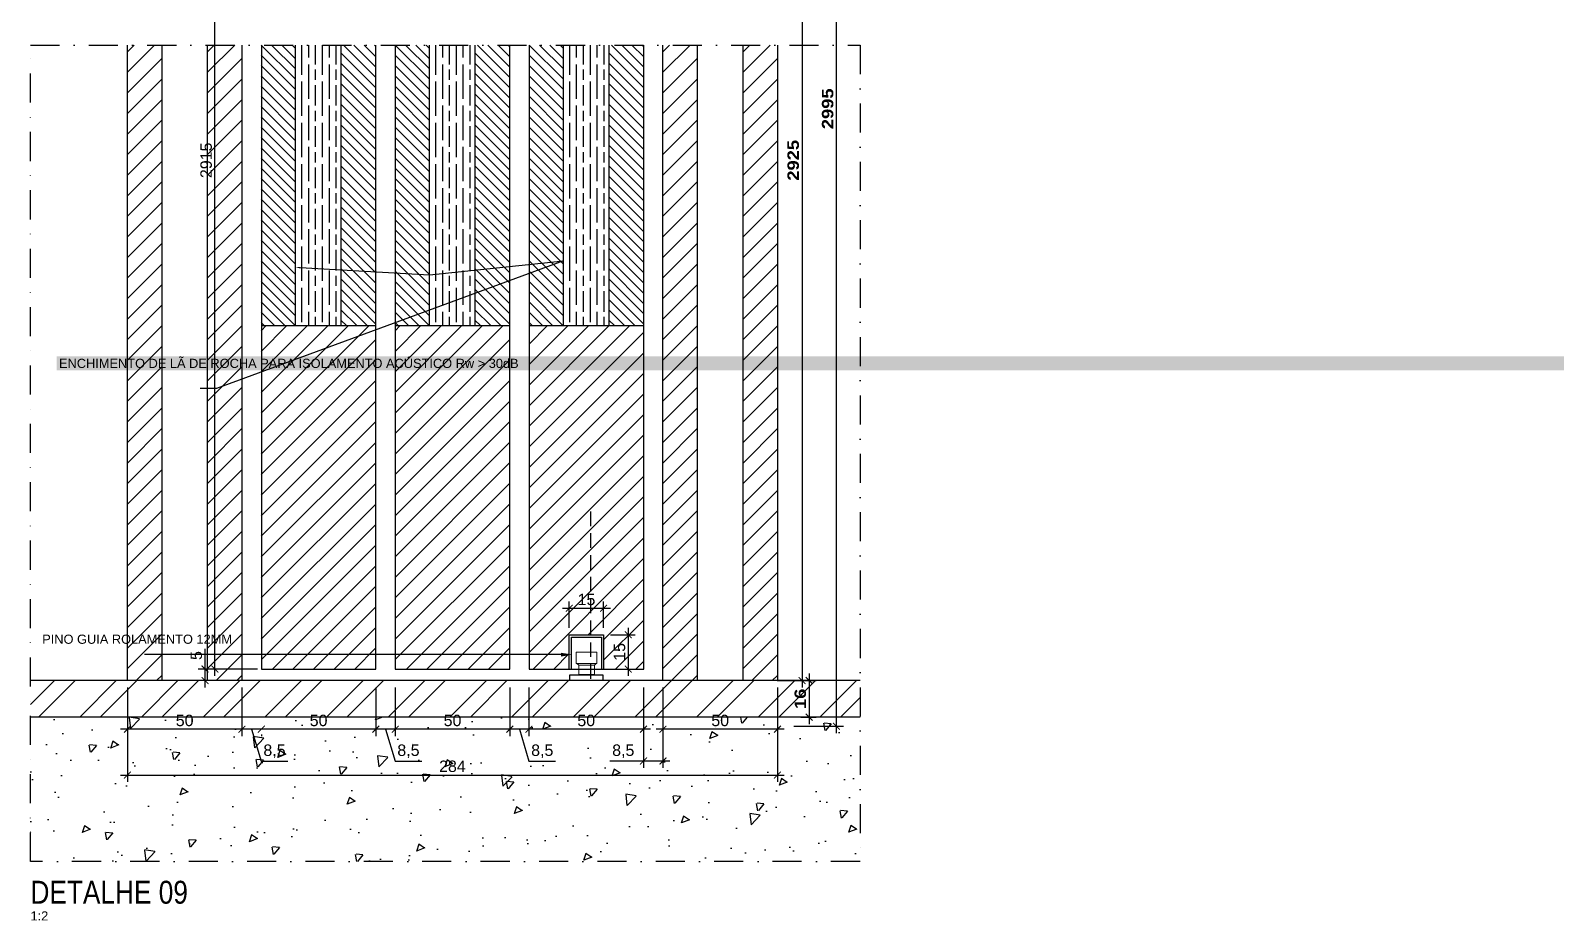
# Model space of a CAD drawing. Header units: millimetres. Extents: x -63251 to 507826, y 5339 to 217512.
# Drawn here: x 186998 to 187664, y 91549 to 91938 of the extents above; entities that cross this region are included whole.
import ezdxf
from ezdxf import colors
from ezdxf.entities.mleader import LeaderData, LeaderLine
from ezdxf.math import Vec2, Vec3

# ---------------------------------------------------------------- set-up
doc = ezdxf.new("R2010")
doc.units = ezdxf.units.MM
doc.header["$PDMODE"] = 3
doc.linetypes.add('TRAÇO 1-1', pattern=[9.525, 6.35, -3.175])
doc.linetypes.add('TRAÇO E PONTO 1-1', pattern=[25.4, 12.7, -6.35, 0, -6.35])
for name, color, linetype in [('A-ANNO-DIMS', 7, 'Continuous'), ('AC-EQUIPAMENTO', 7, 'Continuous'), ('COTAS', 9, 'Continuous'), ('FERRAGEM', 3, 'Continuous'), ('HACHURA', 21, 'Continuous'), ('MARCENARIA', 4, 'Continuous'), ('MARCENARIA . M', 4, 'Continuous'), ('PAREDE', 94, 'Continuous'), ('PDF8_Geometry', 7, 'Continuous'), ('PROJEÇÃO', 8, 'Continuous'), ('TEXTO', 105, 'Continuous'), ('TEXTO TRAÇO PONTO', 105, 'TRAÇO E PONTO 1-1')]:
    doc.layers.add(name, color=color, linetype=linetype)
doc.styles.add('1-1', font='arial.ttf', dxfattribs={"height": 0.2})
doc.styles.add('MEDIDA OFICIAL', font='ariblk.ttf')
doc.styles.add('PADRÃO', font='arial.ttf')
doc.styles.add('TITULO', font='swissck.ttf')
doc.dimstyles.new('1-2', dxfattribs={"dimscale": 2, "dimtxt": 2.5, "dimasz": 1.5, "dimexe": 1.5, "dimexo": 1.5, "dimtad": 1, "dimtxsty": 'PADRÃO', "dimblk": 'ARCHTICK', "dimcen": 2.5, "dimdle": 1.5, "dimclrd": 9, "dimclre": 9, "dimclrt": 6, "dimadec": 0, "dimazin": 0, "dimtfac": 1, "dimtmove": 0, "dimatfit": 3, "dimfxl": 1.25, "dimlwd": -1, "dimlwe": -1, "dimarcsym": 0})
doc.dimstyles.new('Med. Ofic.1-2', dxfattribs={"dimscale": 2, "dimtxt": 2.5, "dimasz": 1.5, "dimexe": 1.5, "dimexo": 1.5, "dimtad": 1, "dimtxsty": 'MEDIDA OFICIAL', "dimblk": 'ARCHTICK', "dimcen": 2.5, "dimdle": 1.5, "dimclrd": 9, "dimclre": 9, "dimclrt": 10, "dimadec": 0, "dimazin": 0, "dimtfac": 1, "dimtmove": 0, "dimatfit": 3, "dimfxl": 1.25, "dimlwd": -1, "dimlwe": -1, "dimarcsym": 0})
pattern_1 = [(135, (126576.4316, 2357.697), (-2.24506403, -2.24506403), [])]
pattern_2 = [(135, (126517.9316, 2357.697), (-2.24506403, -2.24506403), [])]
pattern_3 = [(135, (126459.4316, 2357.697), (-2.24506403, -2.24506403), [])]

# ---------------------------------------------------------------- blocks, each defined once
blk = doc.blocks.new('_ArchTick')
at = {"color": 0, "linetype": 'ByBlock', "const_width": 0.15}
blk.add_lwpolyline([(-0.5, -0.5), (0.5, 0.5)], dxfattribs=at)
blk = doc.blocks.new('*D320')
at = {"layer": 'A-ANNO-DIMS', "color": 9, "transparency": 16777216}
for p, q in [((187233.25, 91676.65), (187233.25, 91688.22)), ((187248.25, 91676.65), (187248.25, 91688.22)), ((187230.25, 91685.22), (187251.25, 91685.22))]:
    blk.add_line(p, q, dxfattribs=at)
at = {"layer": 'Defpoints', "color": 0, "transparency": 16777216}
for p in [(187248.25, 91685.22), (187233.25, 91673.65), (187248.25, 91673.65)]:
    blk.add_point(p, dxfattribs=at)
at = {"layer": 'A-ANNO-DIMS', "color": 9, "transparency": 16777216, "xscale": 3, "yscale": 3, "zscale": 3, "rotation": 180}
blk.add_blockref('_ArchTick', (187233.25, 91685.22), dxfattribs=at)
at = {"layer": 'A-ANNO-DIMS', "color": 9, "transparency": 16777216, "xscale": 3, "yscale": 3, "zscale": 3}
blk.add_blockref('_ArchTick', (187248.25, 91685.22), dxfattribs=at)
at = {"layer": 'A-ANNO-DIMS', "color": 6, "transparency": 16777216, "insert": (187240.75, 91689.02), "char_height": 5, "attachment_point": 5, "style": 'PADRÃO'}
blk.add_mtext('15', dxfattribs=at)
blk = doc.blocks.new('*D321')
at = {"layer": 'A-ANNO-DIMS', "color": 9, "transparency": 16777216}
for p, q in [((187258.98, 91676.65), (187258.98, 91655.65)), ((187251.25, 91673.65), (187261.98, 91673.65)), ((187251.25, 91658.65), (187261.98, 91658.65))]:
    blk.add_line(p, q, dxfattribs=at)
at = {"layer": 'Defpoints', "color": 0, "transparency": 16777216}
for p in [(187248.25, 91673.65), (187248.25, 91658.65), (187258.98, 91658.65)]:
    blk.add_point(p, dxfattribs=at)
at = {"layer": 'A-ANNO-DIMS', "color": 9, "transparency": 16777216, "xscale": 3, "yscale": 3, "zscale": 3}
for p, rotation in [((187258.98, 91673.65), 90), ((187258.98, 91658.65), 270)]:
    blk.add_blockref('_ArchTick', p, dxfattribs=dict(at, rotation=rotation))
at = {"layer": 'A-ANNO-DIMS', "color": 6, "transparency": 16777216, "insert": (187255.18, 91666.15), "char_height": 5, "attachment_point": 5, "rotation": 90, "style": 'PADRÃO'}
blk.add_mtext('15', dxfattribs=at)
blk = doc.blocks.new('*D324')
at = {"layer": 'COTAS', "color": 9, "transparency": 16777216}
for p, q in [((187074.16, 91658.65), (187074.16, 91667.46)), ((187095.75, 91658.65), (187071.16, 91658.65)), ((187074.16, 91650.65), (187074.16, 91658.65)), ((187088.75, 91653.65), (187071.16, 91653.65))]:
    blk.add_line(p, q, dxfattribs=at)
at = {"layer": 'Defpoints', "color": 0, "transparency": 16777216}
for p in [(187074.16, 91658.65), (187098.75, 91658.65, 0), (187091.75, 91653.65, 0)]:
    blk.add_point(p, dxfattribs=at)
at = {"layer": 'COTAS', "color": 9, "transparency": 16777216, "xscale": 3, "yscale": 3, "zscale": 3}
for p, rotation in [((187074.16, 91658.65), 90), ((187074.16, 91653.65), 270)]:
    blk.add_blockref('_ArchTick', p, dxfattribs=dict(at, rotation=rotation))
at = {"layer": 'COTAS', "color": 6, "transparency": 16777216, "insert": (187070.36, 91664.55), "char_height": 5, "attachment_point": 5, "rotation": 90, "style": 'PADRÃO'}
blk.add_mtext('5', dxfattribs=at)
blk = doc.blocks.new('*D325')
at = {"layer": 'AC-EQUIPAMENTO', "color": 9, "transparency": 16777216}
for p, q in [((187100.14, 92103.03), (187075.45, 92103.03)), ((187078.45, 91655.65), (187078.45, 92106.03)), ((187097.04, 91658.65), (187075.45, 91658.65))]:
    blk.add_line(p, q, dxfattribs=at)
at = {"layer": 'Defpoints', "color": 0, "transparency": 16777216}
for p in [(187078.45, 92103.03), (187103.14, 92103.03, 0), (187100.04, 91658.65, 0)]:
    blk.add_point(p, dxfattribs=at)
at = {"layer": 'AC-EQUIPAMENTO', "color": 9, "transparency": 16777216, "xscale": 3, "yscale": 3, "zscale": 3}
for p, rotation in [((187078.45, 92103.03), 90), ((187078.45, 91658.65), 270)]:
    blk.add_blockref('_ArchTick', p, dxfattribs=dict(at, rotation=rotation))
at = {"layer": 'AC-EQUIPAMENTO', "color": 6, "transparency": 16777216, "insert": (187074.65, 91880.84), "char_height": 5, "attachment_point": 5, "rotation": 90, "style": 'PADRÃO'}
blk.add_mtext('2915', dxfattribs=at)
blk = doc.blocks.new('*D326')
at = {"layer": 'COTAS', "color": 9, "transparency": 16777216}
for p, q in [((187327.14, 92108.03), (187337.89, 92108.03)), ((187324.04, 91653.65), (187337.89, 91653.65))]:
    blk.add_line(p, q, dxfattribs=at)
at = {"layer": 'COTAS', "color": 9, "linetype": 'Continuous', "transparency": 16777216}
blk.add_line((187334.89, 92111.03), (187334.89, 91650.65), dxfattribs=at)
at = {"layer": 'Defpoints', "color": 0, "transparency": 16777216}
for p in [(187324.14, 92108.03, 0), (187321.04, 91653.65, 0), (187334.89, 91653.65)]:
    blk.add_point(p, dxfattribs=at)
at = {"layer": 'COTAS', "color": 9, "transparency": 16777216, "xscale": 3, "yscale": 3, "zscale": 3}
for p, rotation in [((187334.89, 92108.03), 90), ((187334.89, 91653.65), 270)]:
    blk.add_blockref('_ArchTick', p, dxfattribs=dict(at, rotation=rotation))
at = {"layer": 'COTAS', "color": 10, "transparency": 16777216, "insert": (187331.06, 91880.84), "char_height": 5, "attachment_point": 5, "rotation": 90, "style": 'MEDIDA OFICIAL'}
blk.add_mtext('2925', dxfattribs=at)
blk = doc.blocks.new('*D327')
at = {"layer": 'COTAS', "color": 9, "linetype": 'Continuous', "transparency": 16777216}
blk.add_line((187337.99, 91656.65), (187337.99, 91634.65), dxfattribs=at)
at = {"layer": 'COTAS', "color": 9, "transparency": 16777216}
for p, q in [((187327.14, 91653.65), (187340.99, 91653.65)), ((187334.39, 91637.65), (187340.99, 91637.65))]:
    blk.add_line(p, q, dxfattribs=at)
at = {"layer": 'Defpoints', "color": 0, "transparency": 16777216}
for p in [(187324.14, 91653.65, 0), (187331.39, 91637.65, 0), (187337.99, 91637.65)]:
    blk.add_point(p, dxfattribs=at)
at = {"layer": 'COTAS', "color": 9, "transparency": 16777216, "xscale": 3, "yscale": 3, "zscale": 3}
for p, rotation in [((187337.99, 91653.65), 90), ((187337.99, 91637.65), 270)]:
    blk.add_blockref('_ArchTick', p, dxfattribs=dict(at, rotation=rotation))
at = {"layer": 'COTAS', "color": 10, "transparency": 16777216, "insert": (187334.16, 91645.65), "char_height": 5, "attachment_point": 5, "rotation": 90, "style": 'MEDIDA OFICIAL'}
blk.add_mtext('16', dxfattribs=at)
blk = doc.blocks.new('*D328')
at = {"layer": 'COTAS', "color": 9, "linetype": 'Continuous', "transparency": 16777216}
blk.add_line((187349.94, 91630.65), (187349.94, 92176.03), dxfattribs=at)
at = {"layer": 'COTAS', "color": 9, "transparency": 16777216}
for p, q in [((187297.14, 92173.03), (187352.94, 92173.03)), ((187331.29, 91633.65), (187352.94, 91633.65))]:
    blk.add_line(p, q, dxfattribs=at)
at = {"layer": 'Defpoints', "color": 0, "transparency": 16777216}
for p in [(187294.14, 92173.03, 0), (187349.94, 92173.03), (187328.29, 91633.65, 0)]:
    blk.add_point(p, dxfattribs=at)
at = {"layer": 'COTAS', "color": 9, "transparency": 16777216, "xscale": 3, "yscale": 3, "zscale": 3}
for p, rotation in [((187349.94, 92173.03), 90), ((187349.94, 91633.65), 270)]:
    blk.add_blockref('_ArchTick', p, dxfattribs=dict(at, rotation=rotation))
at = {"layer": 'COTAS', "color": 10, "transparency": 16777216, "insert": (187346.1, 91903.34), "char_height": 5, "attachment_point": 5, "rotation": 90, "style": 'MEDIDA OFICIAL'}
blk.add_mtext('2995', dxfattribs=at)
blk = doc.blocks.new('*D1755')
at = {"layer": 'COTAS', "color": 9, "transparency": 16777216}
for p, q in [((187274.14, 91650.65), (187274.14, 91629.38)), ((187324.14, 91650.65), (187324.14, 91629.38)), ((187327.14, 91632.38), (187271.14, 91632.38))]:
    blk.add_line(p, q, dxfattribs=at)
at = {"layer": 'Defpoints', "color": 0, "transparency": 16777216}
for p in [(187274.14, 91653.65), (187324.14, 91653.65), (187274.14, 91632.38)]:
    blk.add_point(p, dxfattribs=at)
at = {"layer": 'COTAS', "color": 9, "transparency": 16777216, "xscale": 3, "yscale": 3, "zscale": 3, "rotation": 180}
blk.add_blockref('_ArchTick', (187274.14, 91632.38), dxfattribs=at)
at = {"layer": 'COTAS', "color": 9, "transparency": 16777216, "xscale": 3, "yscale": 3, "zscale": 3}
blk.add_blockref('_ArchTick', (187324.14, 91632.38), dxfattribs=at)
at = {"layer": 'COTAS', "color": 6, "transparency": 16777216, "insert": (187299.14, 91636.18), "char_height": 5, "attachment_point": 5, "style": 'PADRÃO'}
blk.add_mtext('50', dxfattribs=at)
blk = doc.blocks.new('*D1756')
at = {"layer": 'COTAS', "color": 9, "transparency": 16777216}
for p, q in [((187265.64, 91650.65), (187265.64, 91615.49)), ((187274.14, 91650.65), (187274.14, 91615.49)), ((187265.64, 91618.49), (187250.99, 91618.49)), ((187277.14, 91618.49), (187265.64, 91618.49))]:
    blk.add_line(p, q, dxfattribs=at)
at = {"layer": 'Defpoints', "color": 0, "transparency": 16777216}
for p in [(187265.64, 91653.65), (187274.14, 91653.65), (187265.64, 91618.49)]:
    blk.add_point(p, dxfattribs=at)
at = {"layer": 'COTAS', "color": 9, "transparency": 16777216, "xscale": 3, "yscale": 3, "zscale": 3, "rotation": 180}
blk.add_blockref('_ArchTick', (187265.64, 91618.49), dxfattribs=at)
at = {"layer": 'COTAS', "color": 9, "transparency": 16777216, "xscale": 3, "yscale": 3, "zscale": 3}
blk.add_blockref('_ArchTick', (187274.14, 91618.49), dxfattribs=at)
at = {"layer": 'COTAS', "color": 6, "transparency": 16777216, "insert": (187256.82, 91622.74), "char_height": 5, "attachment_point": 5, "style": 'PADRÃO'}
blk.add_mtext('8,5', dxfattribs=at)
blk = doc.blocks.new('*D1757')
at = {"layer": 'COTAS', "color": 9, "transparency": 16777216}
for p, q in [((187215.64, 91650.65), (187215.64, 91629.38)), ((187265.64, 91650.65), (187265.64, 91629.38)), ((187268.64, 91632.38), (187212.64, 91632.38))]:
    blk.add_line(p, q, dxfattribs=at)
at = {"layer": 'Defpoints', "color": 0, "transparency": 16777216}
for p in [(187215.64, 91653.65), (187265.64, 91653.65), (187215.64, 91632.38)]:
    blk.add_point(p, dxfattribs=at)
at = {"layer": 'COTAS', "color": 9, "transparency": 16777216, "xscale": 3, "yscale": 3, "zscale": 3, "rotation": 180}
blk.add_blockref('_ArchTick', (187215.64, 91632.38), dxfattribs=at)
at = {"layer": 'COTAS', "color": 9, "transparency": 16777216, "xscale": 3, "yscale": 3, "zscale": 3}
blk.add_blockref('_ArchTick', (187265.64, 91632.38), dxfattribs=at)
at = {"layer": 'COTAS', "color": 6, "transparency": 16777216, "insert": (187240.64, 91636.18), "char_height": 5, "attachment_point": 5, "style": 'PADRÃO'}
blk.add_mtext('50', dxfattribs=at)
blk = doc.blocks.new('*D1758')
at = {"layer": 'COTAS', "color": 9, "transparency": 16777216}
for p, q in [((187207.25, 91650.65), (187207.25, 91629.38)), ((187215.64, 91650.65), (187215.64, 91629.38)), ((187218.64, 91632.38), (187204.25, 91632.38)), ((187211.44, 91632.38), (187215.61, 91618.49)), ((187215.61, 91618.49), (187227.26, 91618.49))]:
    blk.add_line(p, q, dxfattribs=at)
at = {"layer": 'Defpoints', "color": 0, "transparency": 16777216}
for p in [(187207.25, 91653.65), (187215.64, 91653.65), (187207.25, 91632.38)]:
    blk.add_point(p, dxfattribs=at)
at = {"layer": 'COTAS', "color": 9, "transparency": 16777216, "xscale": 3, "yscale": 3, "zscale": 3, "rotation": 180}
blk.add_blockref('_ArchTick', (187207.25, 91632.38), dxfattribs=at)
at = {"layer": 'COTAS', "color": 9, "transparency": 16777216, "xscale": 3, "yscale": 3, "zscale": 3}
blk.add_blockref('_ArchTick', (187215.64, 91632.38), dxfattribs=at)
at = {"layer": 'COTAS', "color": 6, "transparency": 16777216, "insert": (187221.44, 91622.74), "char_height": 5, "attachment_point": 5, "style": 'PADRÃO'}
blk.add_mtext('8,5', dxfattribs=at)
blk = doc.blocks.new('*D1759')
at = {"layer": 'COTAS', "color": 9, "transparency": 16777216}
for p, q in [((187157.25, 91650.65), (187157.25, 91629.38)), ((187207.25, 91650.65), (187207.25, 91629.38)), ((187210.25, 91632.38), (187154.25, 91632.38))]:
    blk.add_line(p, q, dxfattribs=at)
at = {"layer": 'Defpoints', "color": 0, "transparency": 16777216}
for p in [(187157.25, 91653.65), (187207.25, 91653.65), (187157.25, 91632.38)]:
    blk.add_point(p, dxfattribs=at)
at = {"layer": 'COTAS', "color": 9, "transparency": 16777216, "xscale": 3, "yscale": 3, "zscale": 3, "rotation": 180}
blk.add_blockref('_ArchTick', (187157.25, 91632.38), dxfattribs=at)
at = {"layer": 'COTAS', "color": 9, "transparency": 16777216, "xscale": 3, "yscale": 3, "zscale": 3}
blk.add_blockref('_ArchTick', (187207.25, 91632.38), dxfattribs=at)
at = {"layer": 'COTAS', "color": 6, "transparency": 16777216, "insert": (187182.25, 91636.18), "char_height": 5, "attachment_point": 5, "style": 'PADRÃO'}
blk.add_mtext('50', dxfattribs=at)
blk = doc.blocks.new('*D1760')
at = {"layer": 'COTAS', "color": 9, "transparency": 16777216}
for p, q in [((187148.75, 91650.65), (187148.75, 91629.38)), ((187157.25, 91650.65), (187157.25, 91629.38)), ((187160.25, 91632.38), (187145.75, 91632.38)), ((187153, 91632.38), (187157.16, 91618.49)), ((187157.16, 91618.49), (187168.81, 91618.49))]:
    blk.add_line(p, q, dxfattribs=at)
at = {"layer": 'Defpoints', "color": 0, "transparency": 16777216}
for p in [(187148.75, 91653.65), (187157.25, 91653.65), (187148.75, 91632.38)]:
    blk.add_point(p, dxfattribs=at)
at = {"layer": 'COTAS', "color": 9, "transparency": 16777216, "xscale": 3, "yscale": 3, "zscale": 3, "rotation": 180}
blk.add_blockref('_ArchTick', (187148.75, 91632.38), dxfattribs=at)
at = {"layer": 'COTAS', "color": 9, "transparency": 16777216, "xscale": 3, "yscale": 3, "zscale": 3}
blk.add_blockref('_ArchTick', (187157.25, 91632.38), dxfattribs=at)
at = {"layer": 'COTAS', "color": 6, "transparency": 16777216, "insert": (187162.99, 91622.74), "char_height": 5, "attachment_point": 5, "style": 'PADRÃO'}
blk.add_mtext('8,5', dxfattribs=at)
blk = doc.blocks.new('*D1761')
at = {"layer": 'COTAS', "color": 9, "transparency": 16777216}
for p, q in [((187148.75, 91650.65), (187148.75, 91629.38)), ((187151.75, 91632.38), (187095.75, 91632.38)), ((187098.75, 91630.05), (187098.75, 91629.38))]:
    blk.add_line(p, q, dxfattribs=at)
at = {"layer": 'Defpoints', "color": 0, "transparency": 16777216}
for p in [(187148.75, 91653.65), (187098.75, 91633.05), (187098.75, 91632.38)]:
    blk.add_point(p, dxfattribs=at)
at = {"layer": 'COTAS', "color": 9, "transparency": 16777216, "xscale": 3, "yscale": 3, "zscale": 3, "rotation": 180}
blk.add_blockref('_ArchTick', (187098.75, 91632.38), dxfattribs=at)
at = {"layer": 'COTAS', "color": 9, "transparency": 16777216, "xscale": 3, "yscale": 3, "zscale": 3}
blk.add_blockref('_ArchTick', (187148.75, 91632.38), dxfattribs=at)
at = {"layer": 'COTAS', "color": 6, "transparency": 16777216, "insert": (187123.75, 91636.18), "char_height": 5, "attachment_point": 5, "style": 'PADRÃO'}
blk.add_mtext('50', dxfattribs=at)
blk = doc.blocks.new('*D1762')
at = {"layer": 'COTAS', "color": 9, "transparency": 16777216}
for p, q in [((187090.25, 91650.65), (187090.25, 91629.38)), ((187101.75, 91632.38), (187087.25, 91632.38)), ((187094.5, 91632.38), (187098.66, 91618.49)), ((187098.75, 91630.05), (187098.75, 91629.38)), ((187098.66, 91618.49), (187110.31, 91618.49))]:
    blk.add_line(p, q, dxfattribs=at)
at = {"layer": 'Defpoints', "color": 0, "transparency": 16777216}
for p in [(187090.25, 91653.65), (187090.25, 91632.38), (187098.75, 91633.05)]:
    blk.add_point(p, dxfattribs=at)
at = {"layer": 'COTAS', "color": 9, "transparency": 16777216, "xscale": 3, "yscale": 3, "zscale": 3, "rotation": 180}
blk.add_blockref('_ArchTick', (187090.25, 91632.38), dxfattribs=at)
at = {"layer": 'COTAS', "color": 9, "transparency": 16777216, "xscale": 3, "yscale": 3, "zscale": 3}
blk.add_blockref('_ArchTick', (187098.75, 91632.38), dxfattribs=at)
at = {"layer": 'COTAS', "color": 6, "transparency": 16777216, "insert": (187104.49, 91622.74), "char_height": 5, "attachment_point": 5, "style": 'PADRÃO'}
blk.add_mtext('8,5', dxfattribs=at)
blk = doc.blocks.new('*D1763')
at = {"layer": 'COTAS', "color": 9, "transparency": 16777216}
for p, q in [((187040.25, 91650.65), (187040.25, 91629.38)), ((187090.25, 91650.65), (187090.25, 91629.38)), ((187093.25, 91632.38), (187037.25, 91632.38))]:
    blk.add_line(p, q, dxfattribs=at)
at = {"layer": 'Defpoints', "color": 0, "transparency": 16777216}
for p in [(187040.25, 91653.65), (187090.25, 91653.65), (187040.25, 91632.38)]:
    blk.add_point(p, dxfattribs=at)
at = {"layer": 'COTAS', "color": 9, "transparency": 16777216, "xscale": 3, "yscale": 3, "zscale": 3, "rotation": 180}
blk.add_blockref('_ArchTick', (187040.25, 91632.38), dxfattribs=at)
at = {"layer": 'COTAS', "color": 9, "transparency": 16777216, "xscale": 3, "yscale": 3, "zscale": 3}
blk.add_blockref('_ArchTick', (187090.25, 91632.38), dxfattribs=at)
at = {"layer": 'COTAS', "color": 6, "transparency": 16777216, "insert": (187065.25, 91636.18), "char_height": 5, "attachment_point": 5, "style": 'PADRÃO'}
blk.add_mtext('50', dxfattribs=at)
blk = doc.blocks.new('*D1754')
at = {"layer": 'COTAS', "color": 9, "transparency": 16777216}
for p, q in [((187040.25, 91650.65), (187040.25, 91609.36)), ((187324.14, 91650.65), (187324.14, 91609.36)), ((187037.25, 91612.36), (187327.14, 91612.36))]:
    blk.add_line(p, q, dxfattribs=at)
at = {"layer": 'Defpoints', "color": 0, "transparency": 16777216}
for p in [(187040.25, 91653.65, 0), (187324.14, 91653.65, 0), (187324.14, 91612.36)]:
    blk.add_point(p, dxfattribs=at)
at = {"layer": 'COTAS', "color": 9, "transparency": 16777216, "xscale": 3, "yscale": 3, "zscale": 3, "rotation": 180}
blk.add_blockref('_ArchTick', (187040.25, 91612.36), dxfattribs=at)
at = {"layer": 'COTAS', "color": 9, "transparency": 16777216, "xscale": 3, "yscale": 3, "zscale": 3}
blk.add_blockref('_ArchTick', (187324.14, 91612.36), dxfattribs=at)
at = {"layer": 'COTAS', "color": 6, "transparency": 16777216, "insert": (187182.19, 91616.16), "char_height": 5, "attachment_point": 5, "style": 'PADRÃO'}
blk.add_mtext('284', dxfattribs=at)

msp = doc.modelspace()

# ---------------------------------------------------------------- hatches: boundary and pattern name
at = {"layer": 'AC-EQUIPAMENTO'}
h = msp.add_hatch(dxfattribs=at)
h.set_pattern_fill('ANSI31', color=8, scale=2)
h.set_pattern_definition([(45, (13550.5014, 11833.161), (-4.49012806, 4.49012806), [])])
h.paths.add_polyline_path([(187055.247, 91931.159), (187040.247, 91931.159), (187040.247, 91653.646), (187055.247, 91653.646)])
h = msp.add_hatch(dxfattribs=at)
h.set_pattern_fill('ANSI31', color=8, scale=2)
h.set_pattern_definition([(45, (13585.5014, 11833.161), (-4.49012806, 4.49012806), [])])
h.paths.add_polyline_path([(187090.247, 91931.159), (187075.247, 91931.159), (187075.247, 91653.646), (187090.247, 91653.646)])
h = msp.add_hatch(dxfattribs=at)
h.set_pattern_fill('ANSI31', color=8, scale=2)
h.set_pattern_definition([(45, (13784.3964, 11833.161), (-4.49012806, 4.49012806), [])])
h.paths.add_polyline_path([(187289.142, 91931.159), (187274.142, 91931.159), (187274.142, 91653.646), (187289.142, 91653.646)])
h = msp.add_hatch(dxfattribs=at)
h.set_pattern_fill('ANSI31', color=8, scale=2)
h.set_pattern_definition([(45, (13819.3964, 11833.161), (-4.49012806, 4.49012806), [])])
h.paths.add_polyline_path([(187324.142, 91931.159), (187309.142, 91931.159), (187309.142, 91653.646), (187324.142, 91653.646)])
h = msp.add_hatch(dxfattribs=at)
h.set_pattern_fill('ANSI31', color=8, scale=2)
h.set_pattern_definition([(45, (-49.409, 351.9285), (-4.49012806, 4.49012806), [])])
h.paths.add_polyline_path([(187148.643, 91808.646), (187098.643, 91808.646), (187098.747, 91658.646), (187148.747, 91658.646)])
h = msp.add_hatch(dxfattribs=at)
h.set_pattern_fill('ANSI31', color=8, scale=2)
h.set_pattern_definition([(45, (9.091, 351.9285), (-4.49012806, 4.49012806), [])])
h.paths.add_polyline_path([(187207.143, 91808.646), (187157.143, 91808.646), (187157.247, 91658.646), (187207.247, 91658.646)])
h = msp.add_hatch(dxfattribs=at)
h.set_pattern_fill('ANSI31', color=8, scale=2)
h.set_pattern_definition([(45, (10.5916, 351.9285), (-4.49012806, 4.49012806), [])])
h.paths.add_polyline_path([(187265.643, 91808.646), (187215.747, 91808.646), (187215.747, 91658.646), (187233.247, 91658.646), (187233.247, 91673.646), (187248.247, 91673.646), (187248.247, 91658.646), (187265.747, 91658.646)])
h = msp.add_hatch(dxfattribs=at)
h.set_pattern_fill('AR-CONC', color=21, scale=0.2, angle=180)
h.set_pattern_definition([(230, (420.48, 355.166), (-36.436934, 3.187817), [3.81, -41.91]), (175, (420.48, 355.166), (7.048684, -38.211369), [3.048, -33.528117]), (280.451445, (417.442, 355.432), (-29.3882494, -35.0235504), [3.238002, -35.618049]), (226.1842, (420.48, 345.006), (-54.215808, 8.408466), [5.715, -62.865]), (276.635558, (415.96, 345.707), (-47.480827, -49.485225), [4.857005, -53.427122]), (171.18415, (420.48, 345.006), (-47.480827, -49.485225), [4.571993, -50.291946]), (201, (415.4, 347.546), (-30.3228783, 20.4530396), [3.81, -41.91]), (146, (415.4, 347.546), (-12.360406, -36.837593), [3.048, -33.528]), (251.451445, (412.872, 349.25), (-42.683284, -16.384554), [3.238002, -35.6179875]), (217.5, (420.479, 355.166), (-0.61772065, -16.9110078), [0, -33.1216, 0, -34.036, 0, -33.655]), (187.5, (420.479, 355.166), (-13.3639325, -20.036115), [0, -19.4056, 0, -32.3596, 0, -12.827]), (147.5, (431.807, 355.166), (-27.118119, 1.1457488), [0, -12.7, 0, -39.624, 0, -52.578]), (137.5, (436.887, 355.166), (-29.6258363, -5.0852982), [0, -16.51, 0, -26.3144, 0, -37.338])])
h.paths.add_polyline_path([(186997.921, 91637.646), (186997.921, 91574.536), (187360.217, 91574.536), (187360.217, 91637.646)])
at = {"layer": 'HACHURA'}
h = msp.add_hatch(dxfattribs=at)
h.set_pattern_fill('ANSI32', color=8, scale=2)
h.set_pattern_definition([(45, (420.479, 355.166), (-13.4703842, 13.4703842), []), (45, (429.459, 355.166), (-13.4703842, 13.4703842), [])])
h.paths.add_polyline_path([(186997.921, 91653.646), (186997.921, 91637.646), (187360.217, 91637.646), (187360.217, 91653.646)])
at = {"layer": 'MARCENARIA . M'}
h = msp.add_hatch(dxfattribs=at)
h.set_pattern_fill('GOST_WOOD', color=8, scale=1.5)
h.set_pattern_definition([(90, (126459.432, 2357.697), (9, -6e-16), [15, -3]), (90, (126462.432, 2354.697), (9, -6e-16), [9, -2.25, 4.5, -2.25]), (90, (126465.432, 2350.197), (9, -6e-16), [15, -3])])
h.paths.add_polyline_path([(187133.643, 91931.159), (187113.643, 91931.159), (187113.643, 91808.646), (187133.643, 91808.646)])
h = msp.add_hatch(dxfattribs=at)
h.set_pattern_fill('GOST_WOOD', color=8, scale=1.5)
h.set_pattern_definition([(90, (126517.932, 2357.697), (9, -6e-16), [15, -3]), (90, (126520.932, 2354.697), (9, -6e-16), [9, -2.25, 4.5, -2.25]), (90, (126523.932, 2350.197), (9, -6e-16), [15, -3])])
h.paths.add_polyline_path([(187192.143, 91931.159), (187172.143, 91931.159), (187172.143, 91808.646), (187192.143, 91808.646)])
h = msp.add_hatch(dxfattribs=at)
h.set_pattern_fill('GOST_WOOD', color=8, scale=1.5)
h.set_pattern_definition([(90, (126576.432, 2357.697), (9, -6e-16), [15, -3]), (90, (126579.432, 2354.697), (9, -6e-16), [9, -2.25, 4.5, -2.25]), (90, (126582.432, 2350.197), (9, -6e-16), [15, -3])])
h.paths.add_polyline_path([(187250.643, 91931.159), (187230.643, 91931.159), (187230.643, 91808.646), (187250.643, 91808.646)])
at = {"layer": 'PROJEÇÃO', "linetype": 'TRAÇO 1-1'}
h = msp.add_hatch(dxfattribs=at)
h.set_pattern_fill('ANSI31', color=8, angle=90)
h.set_pattern_definition(pattern_3)
h.paths.add_polyline_path([(187113.643, 91931.159), (187098.643, 91931.159), (187098.643, 91808.646), (187113.643, 91808.646)])
h = msp.add_hatch(dxfattribs=at)
h.set_pattern_fill('ANSI31', color=8, angle=90)
h.set_pattern_definition(pattern_3)
h.paths.add_polyline_path([(187148.643, 91931.159), (187133.643, 91931.159), (187133.643, 91808.646), (187148.643, 91808.646)])
h = msp.add_hatch(dxfattribs=at)
h.set_pattern_fill('ANSI31', color=8, angle=90)
h.set_pattern_definition(pattern_2)
h.paths.add_polyline_path([(187172.143, 91931.159), (187157.143, 91931.159), (187157.143, 91808.646), (187172.143, 91808.646)])
h = msp.add_hatch(dxfattribs=at)
h.set_pattern_fill('ANSI31', color=8, angle=90)
h.set_pattern_definition(pattern_2)
h.paths.add_polyline_path([(187207.143, 91931.159), (187192.143, 91931.159), (187192.143, 91808.646), (187207.143, 91808.646)])
h = msp.add_hatch(dxfattribs=at)
h.set_pattern_fill('ANSI31', color=8, angle=90)
h.set_pattern_definition(pattern_1)
h.paths.add_polyline_path([(187230.643, 91931.159), (187215.643, 91931.159), (187215.643, 91808.646), (187230.643, 91808.646)])
h = msp.add_hatch(dxfattribs=at)
h.set_pattern_fill('ANSI31', color=8, angle=90)
h.set_pattern_definition(pattern_1)
h.paths.add_polyline_path([(187265.643, 91931.159), (187250.643, 91931.159), (187250.643, 91808.646), (187265.643, 91808.646)])

# ---------------------------------------------------------------- linework, layer by layer
at = {"layer": 'FERRAGEM', "elevation": 0}
for points in [[(187233.247, 91658.646), (187233.247, 91673.646), (187248.247, 91673.646), (187248.247, 91658.646)], [(187233.247, 91658.646), (187234.247, 91658.646), (187234.247, 91672.646), (187247.247, 91672.646), (187247.247, 91658.646), (187248.247, 91658.646)]]:
    msp.add_lwpolyline(points, dxfattribs=at)
at = {"layer": 'FERRAGEM', "color": 1, "lineweight": 5, "elevation": 0}
for points in [[(187236.233, 91661.136), (187245.329, 91661.136), (187245.329, 91666.054), (187236.233, 91666.054)], [(187244.183, 91656.207), (187237.378, 91656.207), (187237.378, 91660.327), (187244.183, 91660.327)]]:
    msp.add_lwpolyline(points, close=True, dxfattribs=at)
at = {"layer": 'FERRAGEM', "elevation": 0}
msp.add_lwpolyline([(187233.538, 91656.072), (187247.957, 91656.072), (187247.957, 91653.646), (187233.538, 91653.646)], close=True, dxfattribs=at)
at = {"layer": 'FERRAGEM', "color": 1, "lineweight": 5, "elevation": 0}
for points in [[(187237.378, 91660.327), (187236.57, 91661.136)], [(187244.183, 91660.327), (187244.925, 91661.136)]]:
    msp.add_lwpolyline(points, dxfattribs=at)
at = {"layer": 'MARCENARIA', "elevation": 0}
for points in [[(187113.643, 91808.646), (187113.643, 91931.159)], [(187133.643, 91808.646), (187133.643, 91931.159)], [(187172.143, 91808.646), (187172.143, 91931.159)], [(187192.143, 91808.646), (187192.143, 91931.159)], [(187230.643, 91808.646), (187230.643, 91931.159)], [(187250.643, 91808.646), (187250.643, 91931.159)], [(187098.643, 91808.646), (187148.643, 91808.646)], [(187157.143, 91808.646), (187207.143, 91808.646)], [(187215.643, 91808.646), (187265.643, 91808.646)]]:
    msp.add_lwpolyline(points, dxfattribs=at)
at = {"layer": 'MARCENARIA . M', "color": 254, "linetype": 'TRAÇO 1-1'}
msp.add_line((187242.502, 91727.451, 0), (187242.503, 91653.646, 0), dxfattribs=at)
at = {"layer": 'MARCENARIA . M', "elevation": 0}
for points in [[(187055.247, 91931.159), (187055.247, 91653.646), (187040.247, 91653.646), (187040.247, 91931.159)], [(187090.247, 91931.159), (187090.247, 91653.646), (187075.247, 91653.646), (187075.247, 91931.159)], [(187098.747, 91931.159), (187098.747, 91658.646), (187148.747, 91658.646), (187148.747, 91931.159)], [(187157.247, 91931.159), (187157.247, 91658.646), (187207.247, 91658.646), (187207.247, 91931.159)], [(187215.747, 91931.159), (187215.747, 91658.646), (187265.747, 91658.646), (187265.747, 91931.159)], [(187289.142, 91931.159), (187289.142, 91653.646), (187274.142, 91653.646), (187274.142, 91931.159)], [(187324.142, 91931.159), (187324.142, 91653.646), (187309.142, 91653.646), (187309.142, 91931.159)]]:
    msp.add_lwpolyline(points, dxfattribs=at)
at = {"layer": 'PAREDE', "elevation": 0}
for points in [[(187360.217, 91653.646), (186997.921, 91653.646)], [(187360.217, 91637.646), (186997.921, 91637.646)]]:
    msp.add_lwpolyline(points, dxfattribs=at)
at = {"layer": 'PDF8_Geometry', "lineweight": 5, "elevation": 0}
for points in [[(187239.063, 91656.207), (187239.063, 91656.072)], [(187242.432, 91656.207), (187242.432, 91656.072)]]:
    msp.add_lwpolyline(points, dxfattribs=at)
at = {"layer": 'TEXTO TRAÇO PONTO', "elevation": 0}
msp.add_lwpolyline([(186997.921, 91931.159), (187360.217, 91931.159), (187360.217, 91574.536), (186997.921, 91574.536)], close=True, dxfattribs=at)

# ---------------------------------------------------------------- texts
at = {"layer": 'TEXTO', "color": 1, "insert": (186997.921, 91556.036, 0), "char_height": 10, "width": 220.061, "attachment_point": 7, "style": 'TITULO'}
msp.add_mtext('DETALHE 09', dxfattribs=at)
at = {"layer": 'TEXTO', "insert": (186997.921, 91552.836, 0), "char_height": 4, "width": 48, "attachment_point": 1, "style": 'PADRÃO'}
msp.add_mtext('1:2', dxfattribs=at)

# ---------------------------------------------------------------- dimensions: what is measured, and where the dimension line sits
at = {"layer": 'A-ANNO-DIMS'}
dim = msp.add_linear_dim(base=(187248.247, 91685.217, 0), p1=(187233.247, 91673.646, 0), p2=(187248.247, 91673.646, 0), dimstyle='1-2', dxfattribs=at)
dim.commit()
dim.dimension.update_dxf_attribs({"geometry": '*D320', "text_midpoint": (187240.747, 91689.02, 0)})
dim = msp.add_linear_dim(base=(187258.981, 91658.646, 0), p1=(187248.247, 91673.646, 0), p2=(187248.247, 91658.646, 0), angle=90, dimstyle='1-2', dxfattribs=at)
dim.commit()
dim.dimension.update_dxf_attribs({"geometry": '*D321', "text_midpoint": (187255.178, 91666.146, 0)})
at = {"layer": 'AC-EQUIPAMENTO', "color": 8}
dim = msp.add_linear_dim(base=(187078.454, 92103.027), p1=(187100.044, 91658.646, 0), p2=(187103.143, 92103.027, 0), angle=90, text='2915', dimstyle='1-2', dxfattribs=at)
dim.commit()
dim.dimension.update_dxf_attribs({"geometry": '*D325', "text_midpoint": (187074.651, 91880.837)})
at = {"layer": 'COTAS'}
for base, p1, p2, text, picture, middle in [((187349.938, 92173.027), (187328.288, 91633.646, 0), (187294.143, 92173.027, 0), '2995', '*D328', (187346.103, 91903.337)), ((187334.893, 91653.646), (187324.143, 92108.027, 0), (187321.044, 91653.646, 0), '2925', '*D326', (187331.058, 91880.837))]:
    dim = msp.add_linear_dim(base=base, p1=p1, p2=p2, angle=90, text=text, dimstyle='Med. Ofic.1-2', dxfattribs=at)
    dim.commit()
    dim.dimension.update_dxf_attribs({"geometry": picture, "text_midpoint": middle})
for base, p1, p2, dimstyle, picture, middle in [((187074.156, 91658.646), (187091.747, 91653.646, 0), (187098.747, 91658.646, 0), '1-2', '*D324', (187070.364, 91664.554)), ((187337.992, 91637.646), (187324.143, 91653.646, 0), (187331.387, 91637.646, 0), 'Med. Ofic.1-2', '*D327', (187334.157, 91645.646))]:
    dim = msp.add_linear_dim(base=base, p1=p1, p2=p2, angle=90, dimstyle=dimstyle, dxfattribs=at)
    dim.commit()
    dim.dimension.update_dxf_attribs({"geometry": picture, "text_midpoint": middle})
for base, p1, p2, override, picture, middle in [((187040.247, 91632.377, 0), (187090.247, 91653.646, 0), (187040.247, 91653.646, 0), {"dimtmove": 1}, '*D1763', (187065.247, 91636.18, 0)), ((187324.142, 91612.361), (187040.247, 91653.646, 0), (187324.142, 91653.646, 0), {"dimdec": 0}, '*D1754', (187182.194, 91616.164)), ((187090.247, 91632.377, 0), (187098.747, 91633.052, 0), (187090.247, 91653.646, 0), {"dimtmove": 1}, '*D1762', (187099.914, 91622.742, 0)), ((187098.747, 91632.377, 0), (187148.747, 91653.646, 0), (187098.747, 91633.052, 0), {"dimtmove": 1}, '*D1761', (187123.747, 91636.18, 0)), ((187148.747, 91632.377, 0), (187157.247, 91653.646, 0), (187148.747, 91653.646, 0), {"dimtmove": 1}, '*D1760', (187158.414, 91622.742, 0)), ((187157.247, 91632.377, 0), (187207.247, 91653.646, 0), (187157.247, 91653.646, 0), {"dimtmove": 1}, '*D1759', (187182.247, 91636.18, 0)), ((187215.643, 91632.377, 0), (187265.643, 91653.646, 0), (187215.643, 91653.646, 0), {"dimtmove": 1}, '*D1757', (187240.643, 91636.18, 0))]:
    dim = msp.add_linear_dim(base=base, p1=p1, p2=p2, dimstyle='1-2', override=override, dxfattribs=at)
    dim.commit()
    dim.dimension.update_dxf_attribs({"geometry": picture, "text_midpoint": middle})
dim = msp.add_linear_dim(base=(187207.247, 91632.377, 0), p1=(187215.643, 91653.646, 0), p2=(187207.247, 91653.646, 0), text='8,5', dimstyle='1-2', override={"dimtmove": 1}, dxfattribs=at)
dim.commit()
dim.dimension.update_dxf_attribs({"geometry": '*D1758', "text_midpoint": (187216.862, 91622.742, 0)})
for base, p1, p2, picture, middle in [((187265.642, 91618.488, 0), (187274.142, 91653.646, 0), (187265.642, 91653.646, 0), '*D1756', (187256.818, 91622.742, 0)), ((187274.142, 91632.377, 0), (187324.142, 91653.646, 0), (187274.142, 91653.646, 0), '*D1755', (187299.142, 91636.18, 0))]:
    dim = msp.add_linear_dim(base=base, p1=p1, p2=p2, dimstyle='1-2', dxfattribs=at)
    dim.commit()
    dim.dimension.update_dxf_attribs({"geometry": picture, "text_midpoint": middle})

# ---------------------------------------------------------------- leaders
ml = msp.add_multileader_mtext('Standard', dxfattribs=at)
ml.set_content('\\pxt30;PINO GUIA ROLAMENTO 12MM', color=105, style='1-1')
ml.set_leader_properties(color=256, linetype='ByLayer', lineweight=-1)
ml.build(insert=Vec2(0, 0))
ml.multileader.update_dxf_attribs({"text_left_attachment_type": 2, "text_right_attachment_type": 2, "dogleg_length": 0.36, "arrow_head_size": 5, "scale": 20})
ctx = ml.context
ctx.base_point, ctx.scale, ctx.arrow_head_size, ctx.landing_gap_size, ctx.plane_origin = Vec3(186993.039, 91664.943, 0), 20, 5, 10, Vec3(187191.087, 89778.606, 0)
ctx.left_attachment, ctx.right_attachment = 2, 2
notes = []
notes.append((ctx, [(1, (1, 1, 0), (187054.943, 91664.943, 0), (-1, 0), 7.2, [(0, [(187234.642, 91664.943, 0)], 0, [])])]))
ctx.mtext.insert, ctx.mtext.width, ctx.mtext.defined_height, ctx.mtext.flow_direction = Vec3(187003.039, 91673.689, 0), 48.78496, 39.94, 5
for ctx, leaders in notes:
    for number, flags, end, landing, length, lines in leaders:
        leader = LeaderData()
        leader.index, (leader.has_last_leader_line, leader.has_dogleg_vector, leader.attachment_direction) = number, flags
        leader.last_leader_point, leader.dogleg_vector, leader.dogleg_length = Vec3(end), Vec3(landing), length
        for number, points, colour, breaks in lines:
            line = LeaderLine()
            line.index, line.vertices, line.color, line.breaks = number, Vec3.list(points), colors.encode_raw_color(colour), breaks
            leader.lines.append(line)
        ctx.leaders.append(leader)

# ---------------------------------------------------------------- next in the draw order: leaders
at = {"layer": 'COTAS', "ltscale": 0.4}
ml = msp.add_multileader_mtext('Standard', dxfattribs=at)
ml.set_content('ENCHIMENTO DE LÃ DE ROCHA PARA ISOLAMENTO ACÚSTICO Rw > 30dB ', color=105, style='1-1')
ml.set_leader_properties(color=256, linetype='ByLayer', lineweight=-1)
ml.build(insert=Vec2(0, 0))
ml.multileader.update_dxf_attribs({"text_left_attachment_type": 2, "text_right_attachment_type": 2, "dogleg_length": 0.36, "arrow_head_size": 2, "scale": 20})
ctx = ml.context
ctx.base_point, ctx.scale, ctx.arrow_head_size, ctx.landing_gap_size, ctx.plane_origin = Vec3(187006.385, 91781.107), 20, 2, 4, Vec3(187138.119, 91809.857)
ctx.left_attachment, ctx.right_attachment = 2, 2
notes = []
notes.append((ctx, [(0, (1, 1, 0), (187079.203, 91781.107), (-1, 0), 7.2, [(2, [(187113.643, 91834.066), (187172.143, 91830.789), (187230.643, 91836.875)], 0, [])])]))
ctx.mtext.insert, ctx.mtext.width, ctx.mtext.flow_direction = Vec3(187010.385, 91794.156), 59.99595, 5
ctx.mtext.has_bg_fill, ctx.mtext.bg_color, ctx.mtext.bg_scale_factor, ctx.mtext.bg_transparency, ctx.mtext.use_window_bg_color = 1, -1023418497, 1.25, 0, 0
for ctx, leaders in notes:
    for number, flags, end, landing, length, lines in leaders:
        leader = LeaderData()
        leader.index, (leader.has_last_leader_line, leader.has_dogleg_vector, leader.attachment_direction) = number, flags
        leader.last_leader_point, leader.dogleg_vector, leader.dogleg_length = Vec3(end), Vec3(landing), length
        for number, points, colour, breaks in lines:
            line = LeaderLine()
            line.index, line.vertices, line.color, line.breaks = number, Vec3.list(points), colors.encode_raw_color(colour), breaks
            leader.lines.append(line)
        ctx.leaders.append(leader)

doc.saveas('drawing.dxf')
